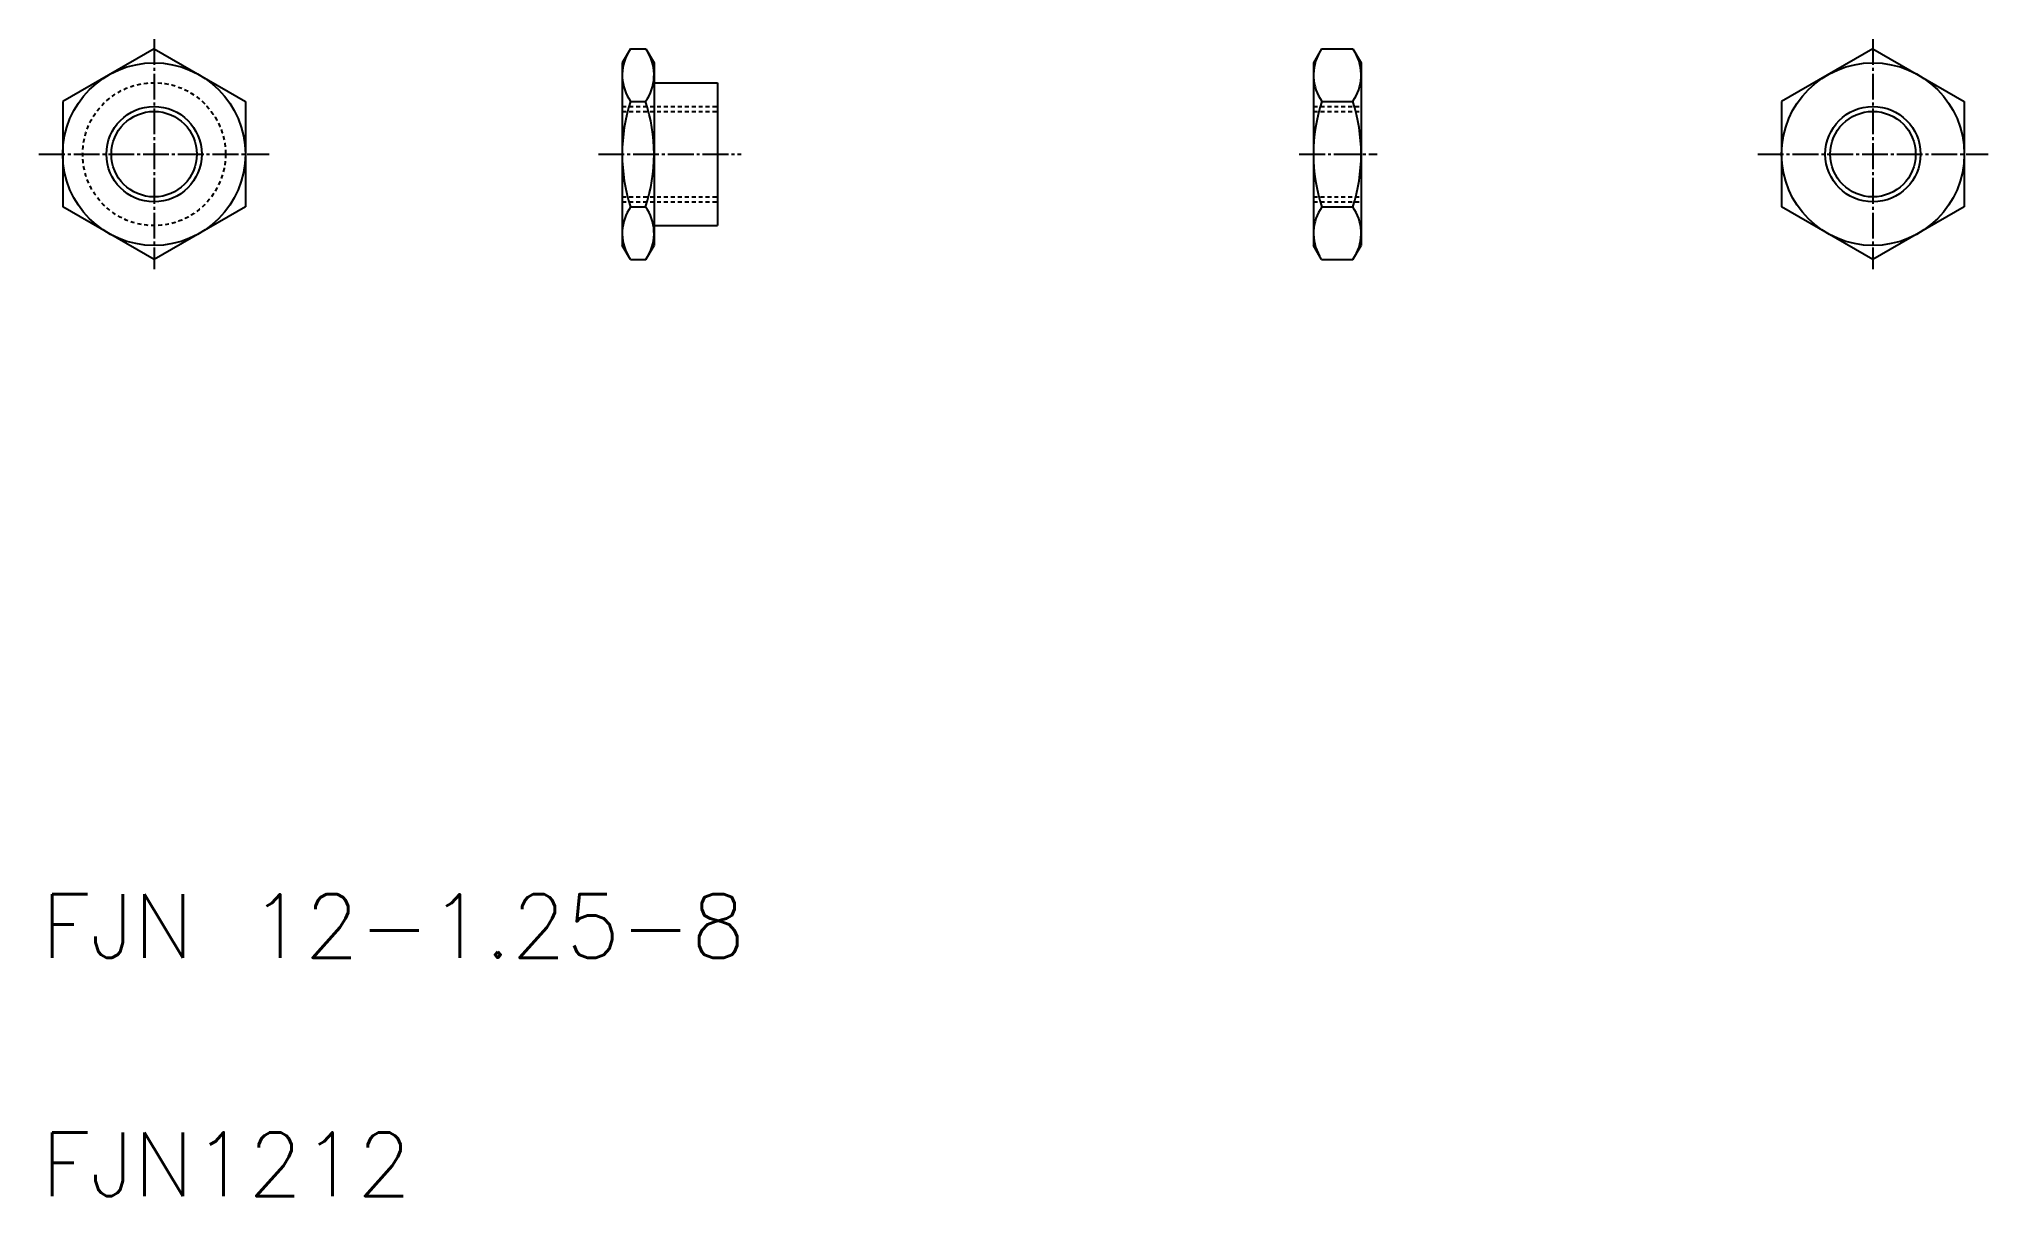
# Model space of a CAD drawing. Extents: x 166 to 412, y 31 to 177.
import ezdxf

# ---------------------------------------------------------------- set-up
doc = ezdxf.new("R2010")
doc.units = 0
doc.header["$LTSCALE"] = 0.25
doc.linetypes.add('CENTER', pattern=[17.5, 13, -1.5, 1.5, -1.5])
doc.linetypes.add('DASHED', pattern=[3.5, 2, -1.5])
doc.layers.get('0').update_dxf_attribs({"linetype": 'CONTINUOUS'})
doc.layers.add('CENTER', color=1, linetype='CENTER')
doc.styles.get("Standard").update_dxf_attribs({"font": 'txt.shx'})

msp = doc.modelspace()

# ---------------------------------------------------------------- linework, layer by layer
for p, q in [((180.7, 175.78), (169.2, 169.14)), ((180.7, 175.78), (192.2, 169.14)), ((240.71, 175.78), (239.69, 174)), ((240.71, 175.78), (242.66, 175.78)), ((242.66, 175.78), (243.69, 174)), ((327.8, 175.78), (326.78, 174)), ((327.8, 175.78), (331.75, 175.78)), ((331.75, 175.78), (332.78, 174)), ((397.26, 175.78), (385.76, 169.14)), ((397.26, 175.78), (408.76, 169.14)), ((174.95, 172.46), (174.95, 172.46)), ((177.83, 174.12), (177.83, 174.12)), ((239.69, 174), (239.69, 151)), ((243.69, 174), (243.69, 151)), ((326.78, 174), (326.78, 151)), ((332.78, 174), (332.78, 151)), ((391.51, 172.46), (391.51, 172.46)), ((394.39, 174.12), (394.39, 174.12)), ((243.69, 171.5), (251.69, 171.5)), ((251.69, 171.5), (251.69, 153.5)), ((169.2, 169.14), (169.2, 155.86)), ((192.2, 169.14), (192.2, 155.86)), ((240.74, 169.14), (242.63, 169.14)), ((327.83, 169.14), (331.72, 169.14)), ((385.76, 169.14), (385.76, 155.86)), ((408.76, 169.14), (408.76, 155.86)), ((180.7, 149.22), (169.2, 155.86)), ((192.2, 155.86), (180.7, 149.22)), ((240.74, 155.86), (242.63, 155.86)), ((327.83, 155.86), (331.72, 155.86)), ((397.26, 149.22), (385.76, 155.86)), ((408.76, 155.86), (397.26, 149.22)), ((243.69, 153.5), (251.69, 153.5)), ((240.71, 149.22), (239.69, 151)), ((242.66, 149.22), (243.69, 151)), ((327.8, 149.22), (326.78, 151)), ((331.75, 149.22), (332.78, 151)), ((240.71, 149.22), (242.66, 149.22)), ((327.8, 149.22), (331.75, 149.22))]:
    msp.add_line(p, q)
at = {"color": 3, "linetype": 'DASHED'}
for p, q in [((239.69, 168.5), (251.69, 168.5)), ((239.69, 167.87), (251.69, 167.87)), ((326.78, 168.5), (332.78, 168.5)), ((326.78, 167.87), (332.78, 167.87)), ((239.69, 157.12), (251.69, 157.12)), ((239.69, 156.5), (251.69, 156.5)), ((326.78, 157.12), (332.78, 157.12)), ((326.78, 156.5), (332.78, 156.5))]:
    msp.add_line(p, q, dxfattribs=at)
for centre, radius in [((180.7, 162.5), 11.5), ((397.26, 162.5), 11.5), ((180.7, 162.5), 5.38), ((397.26, 162.5), 5.38)]:
    msp.add_circle(centre, radius)
msp.add_circle((180.7, 162.5), 9, dxfattribs=at)
at = {"color": 3}
for centre in [(180.7, 162.5), (397.26, 162.5)]:
    msp.add_circle(centre, 6, dxfattribs=at)
for centre, radius, start, end in [((245.44, 172.46), 5.75, 150, 215.2644), ((237.94, 172.46), 5.75, 324.7356, 30), ((332.53, 172.46), 5.75, 150, 215.2644), ((327.03, 172.46), 5.75, 324.7356, 30), ((261.1, 162.5), 21.42, 161.9403, 198.0597), ((222.27, 162.5), 21.42, 341.9403, 18.0597), ((348.19, 162.5), 21.42, 161.9403, 198.0597), ((311.36, 162.5), 21.42, 341.9403, 18.0597), ((245.44, 152.54), 5.75, 144.7356, 210), ((237.94, 152.54), 5.75, 330, 35.2644), ((332.53, 152.54), 5.75, 144.7356, 210), ((327.03, 152.54), 5.75, 330, 35.2644)]:
    msp.add_arc(centre, radius, start, end)
at = {"layer": 'CENTER', "color": 1, "linetype": 'CENTER'}
for p, q in [((180.7, 177), (180.7, 148)), ((397.26, 177), (397.26, 148)), ((166.2, 162.5), (195.2, 162.5)), ((236.69, 162.5), (254.69, 162.5)), ((324.98, 162.5), (334.78, 162.5)), ((382.76, 162.5), (411.76, 162.5))]:
    msp.add_line(p, q, dxfattribs=at)

# ---------------------------------------------------------------- texts
for s, p in [('FJN 12-1.25-8', (166.48, 61.32)), ('FJN1212', (166.48, 31.32))]:
    msp.add_text(s, height=8).set_placement(p)

doc.saveas('drawing.dxf')
